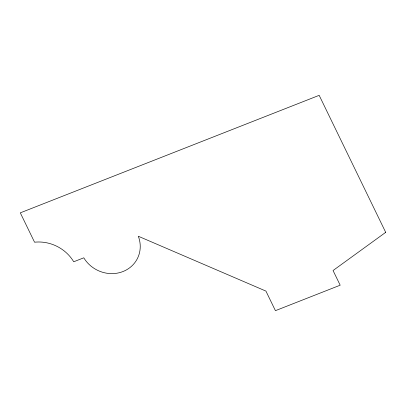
<?xml version="1.0" encoding="UTF-8"?>
<svg xmlns="http://www.w3.org/2000/svg" width="406" height="406" viewBox="0 0 406 406"><rect width="100%" height="100%" fill="white"/><g stroke="black" fill="none" stroke-linecap="round" stroke-linejoin="round"><path stroke-width="0.61" d="M385.7 232.344L333.052 270.528L340.182 285.205L275.425 310.666L265.925 291.092L138.319 236.241A30.831 28.481 27.2 0 1 123.013 271.528A30.831 28.481 27.2 0 1 83.793 257.81L73.719 261.774A38.453 35.53 27.2 0 0 34.556 242.204L20.3 212.845L319.172 95.334L385.7 232.344"/></g></svg>
